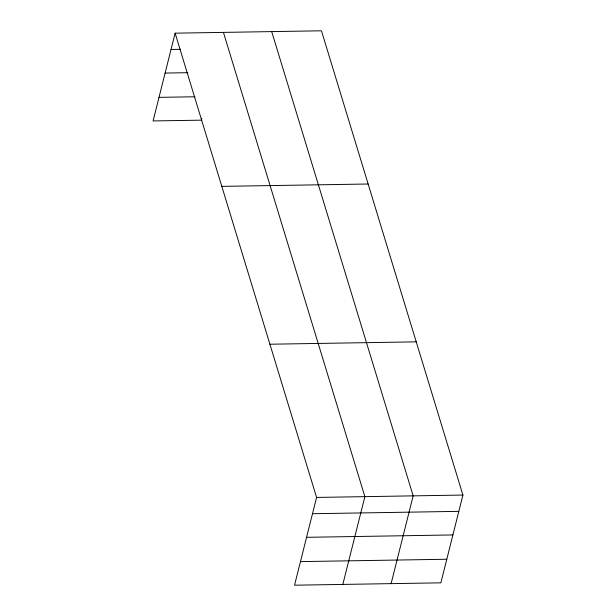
<?xml version="1.0" encoding="UTF-8"?>
<svg xmlns="http://www.w3.org/2000/svg" width="616" height="616" viewBox="0 0 616 616"><rect width="100%" height="100%" fill="white"/><g stroke="black" fill="none" stroke-linecap="round" stroke-linejoin="round"><path stroke-width="0.92" d="M175.129 33.172L316.585 497.428L294.54 585.2L440.871 582.828L462.916 495.056L321.46 30.8L175.129 33.172L153.084 120.944L201.37 120.166L201.825 118.349M342.827 584.415L364.872 496.642L223.423 32.386M391.114 583.637L413.167 495.865L271.71 31.608M171.032 49.473L180.503 49.319M165.111 73.058L187.834 72.688M159.005 97.359L194.987 96.774M221.806 186.371L368.145 184.007M269.908 344.221L416.239 341.849M316.585 497.428L462.916 495.056M312.489 513.721L458.828 511.357M306.568 537.314L452.899 534.942M300.462 561.615L446.793 559.243"/></g></svg>
